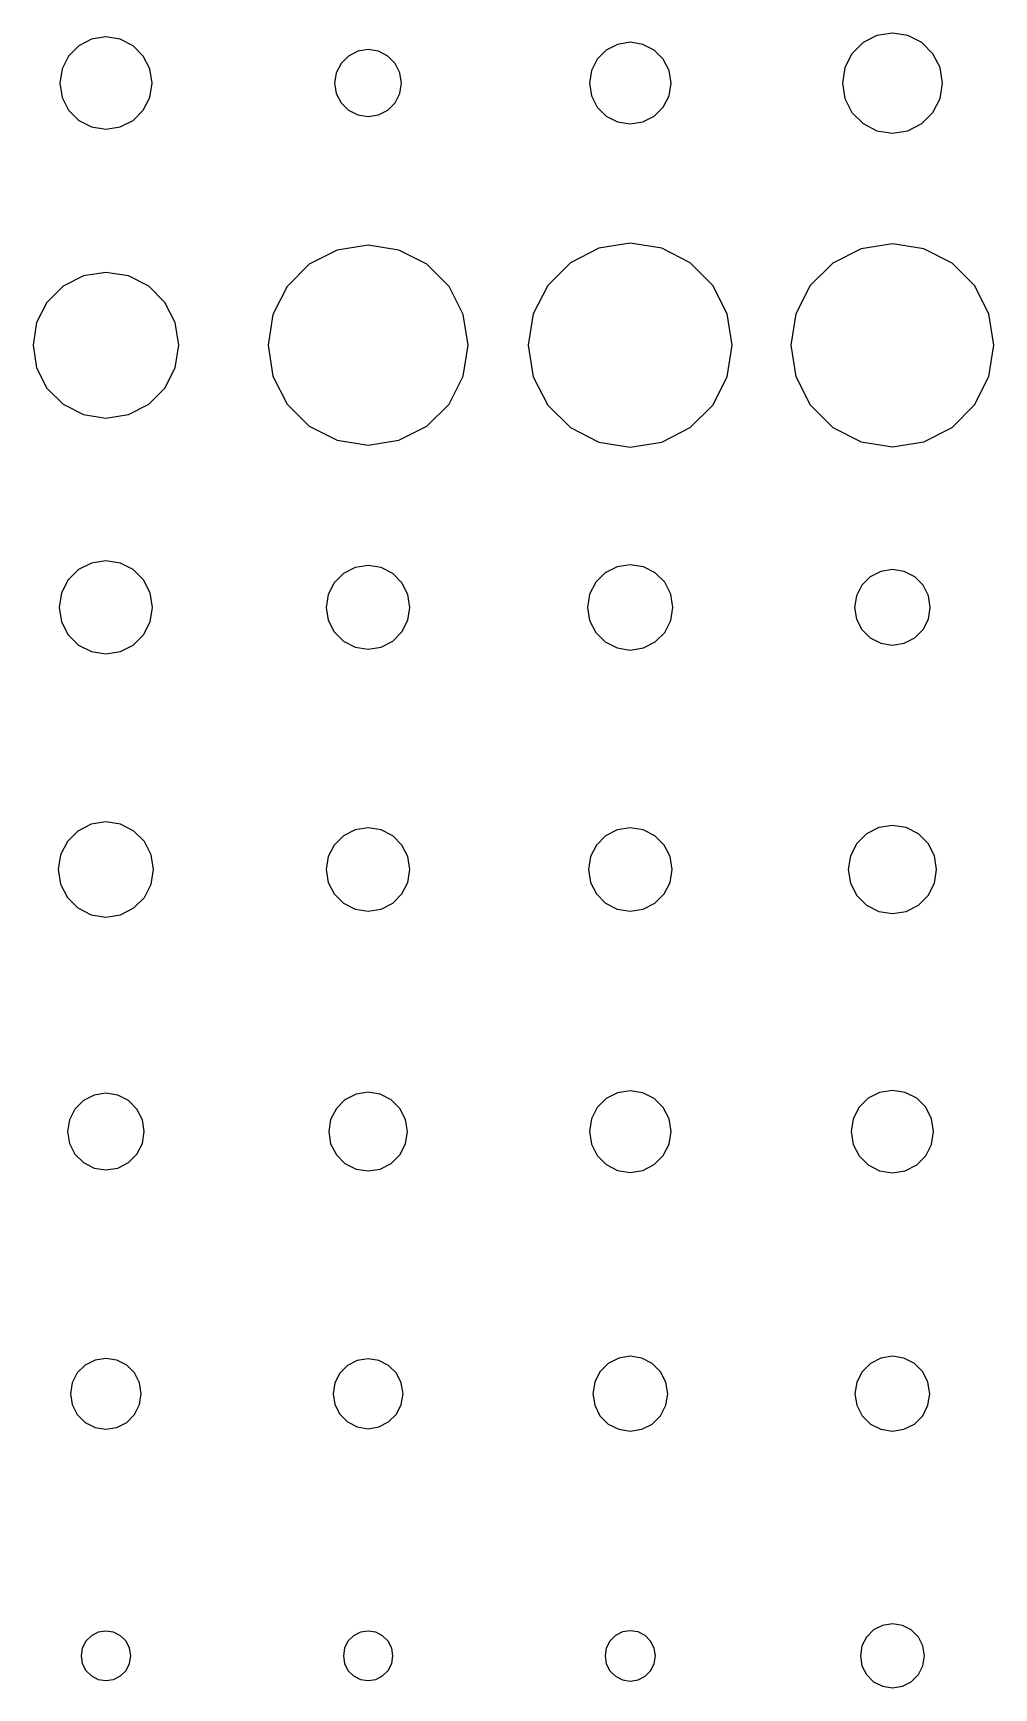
# Model space of a CAD drawing. Header units: metres. Extents: x -318 to 327, y -235 to 244.
# Drawn here: x 98 to 164, y -233.2 to -119.6 of the extents above; entities that cross this region are included whole.
import ezdxf

# ---------------------------------------------------------------- set-up
doc = ezdxf.new("R2010")
doc.units = ezdxf.units.M

msp = doc.modelspace()

# ---------------------------------------------------------------- linework, layer by layer
for p, q in [((101.14, -120.44, -415.69), (100.44, -121.14, -415.69)), ((102.02, -119.99, -415.69), (101.14, -120.44, -415.69)), ((103, -119.83, -415.69), (102.02, -119.99, -415.69)), ((103.98, -119.99, -415.69), (103, -119.83, -415.69)), ((104.86, -120.44, -415.69), (103.98, -119.99, -415.69)), ((105.56, -121.14, -415.69), (104.86, -120.44, -415.69)), ((138.13, -120.34, -415.69), (137.35, -120.73, -415.69)), ((139, -120.2, -415.69), (138.13, -120.34, -415.69)), ((139.87, -120.34, -415.69), (139, -120.2, -415.69)), ((140.65, -120.73, -415.69), (139.87, -120.34, -415.69)), ((154.98, -120.22, -415.69), (154.22, -120.98, -415.69)), ((155.94, -119.73, -415.69), (154.98, -120.22, -415.69)), ((157, -119.57, -415.69), (155.94, -119.73, -415.69)), ((158.06, -119.73, -415.69), (157, -119.57, -415.69)), ((159.02, -120.22, -415.69), (158.06, -119.73, -415.69)), ((159.78, -120.98, -415.69), (159.02, -120.22, -415.69)), ((100.44, -121.14, -415.69), (99.99, -122.02, -415.69)), ((106.01, -122.02, -415.69), (105.56, -121.14, -415.69)), ((119.65, -121.14, -415.69), (119.14, -121.65, -415.69)), ((120.29, -120.81, -415.69), (119.65, -121.14, -415.69)), ((121, -120.7, -415.69), (120.29, -120.81, -415.69)), ((121.71, -120.81, -415.69), (121, -120.7, -415.69)), ((122.35, -121.14, -415.69), (121.71, -120.81, -415.69)), ((122.86, -121.65, -415.69), (122.35, -121.14, -415.69)), ((136.73, -121.35, -415.69), (136.34, -122.13, -415.69)), ((137.35, -120.73, -415.69), (136.73, -121.35, -415.69)), ((141.27, -121.35, -415.69), (140.65, -120.73, -415.69)), ((141.66, -122.13, -415.69), (141.27, -121.35, -415.69)), ((154.22, -120.98, -415.69), (153.73, -121.94, -415.69)), ((160.27, -121.94, -415.69), (159.78, -120.98, -415.69)), ((99.99, -122.02, -415.69), (99.83, -123, -415.69)), ((106.17, -123, -415.69), (106.01, -122.02, -415.69)), ((118.81, -122.29, -415.69), (118.7, -123, -415.69)), ((119.14, -121.65, -415.69), (118.81, -122.29, -415.69)), ((123.19, -122.29, -415.69), (122.86, -121.65, -415.69)), ((123.3, -123, -415.69), (123.19, -122.29, -415.69)), ((136.34, -122.13, -415.69), (136.2, -123, -415.69)), ((141.8, -123, -415.69), (141.66, -122.13, -415.69)), ((153.73, -121.94, -415.69), (153.57, -123, -415.69)), ((160.43, -123, -415.69), (160.27, -121.94, -415.69)), ((99.83, -123, -415.69), (99.99, -123.98, -415.69)), ((106.01, -123.98, -415.69), (106.17, -123, -415.69)), ((118.7, -123, -415.69), (118.81, -123.71, -415.69)), ((118.81, -123.71, -415.69), (119.14, -124.35, -415.69)), ((122.86, -124.35, -415.69), (123.19, -123.71, -415.69)), ((123.19, -123.71, -415.69), (123.3, -123, -415.69)), ((136.2, -123, -415.69), (136.34, -123.87, -415.69)), ((141.66, -123.87, -415.69), (141.8, -123, -415.69)), ((153.57, -123, -415.69), (153.73, -124.06, -415.69)), ((160.27, -124.06, -415.69), (160.43, -123, -415.69)), ((99.99, -123.98, -415.69), (100.44, -124.86, -415.69)), ((100.44, -124.86, -415.69), (101.14, -125.56, -415.69)), ((104.86, -125.56, -415.69), (105.56, -124.86, -415.69)), ((105.56, -124.86, -415.69), (106.01, -123.98, -415.69)), ((119.14, -124.35, -415.69), (119.65, -124.86, -415.69)), ((119.65, -124.86, -415.69), (120.29, -125.19, -415.69)), ((121.71, -125.19, -415.69), (122.35, -124.86, -415.69)), ((122.35, -124.86, -415.69), (122.86, -124.35, -415.69)), ((136.34, -123.87, -415.69), (136.73, -124.65, -415.69)), ((136.73, -124.65, -415.69), (137.35, -125.27, -415.69)), ((140.65, -125.27, -415.69), (141.27, -124.65, -415.69)), ((141.27, -124.65, -415.69), (141.66, -123.87, -415.69)), ((153.73, -124.06, -415.69), (154.22, -125.02, -415.69)), ((159.78, -125.02, -415.69), (160.27, -124.06, -415.69)), ((101.14, -125.56, -415.69), (102.02, -126.01, -415.69)), ((102.02, -126.01, -415.69), (103, -126.17, -415.69)), ((103, -126.17, -415.69), (103.98, -126.01, -415.69)), ((103.98, -126.01, -415.69), (104.86, -125.56, -415.69)), ((120.29, -125.19, -415.69), (121, -125.3, -415.69)), ((121, -125.3, -415.69), (121.71, -125.19, -415.69)), ((137.35, -125.27, -415.69), (138.13, -125.66, -415.69)), ((138.13, -125.66, -415.69), (139, -125.8, -415.69)), ((139, -125.8, -415.69), (139.87, -125.66, -415.69)), ((139.87, -125.66, -415.69), (140.65, -125.27, -415.69)), ((154.22, -125.02, -415.69), (154.98, -125.78, -415.69)), ((154.98, -125.78, -415.69), (155.94, -126.27, -415.69)), ((158.06, -126.27, -415.69), (159.02, -125.78, -415.69)), ((159.02, -125.78, -415.69), (159.78, -125.02, -415.69)), ((155.94, -126.27, -415.69), (157, -126.43, -415.69)), ((157, -126.43, -415.69), (158.06, -126.27, -415.69)), ((139, -134, -415.69), (136.84, -134.34, -415.69)), ((141.16, -134.34, -415.69), (139, -134, -415.69)), ((157, -134.03, -415.69), (154.85, -134.37, -415.69)), ((159.15, -134.37, -415.69), (157, -134.03, -415.69)), ((118.88, -134.47, -415.69), (116.96, -135.44, -415.69)), ((121, -134.13, -415.69), (118.88, -134.47, -415.69)), ((123.12, -134.47, -415.69), (121, -134.13, -415.69)), ((125.04, -135.44, -415.69), (123.12, -134.47, -415.69)), ((136.84, -134.34, -415.69), (134.89, -135.34, -415.69)), ((143.11, -135.34, -415.69), (141.16, -134.34, -415.69)), ((154.85, -134.37, -415.69), (152.91, -135.36, -415.69)), ((161.09, -135.36, -415.69), (159.15, -134.37, -415.69)), ((101.45, -136.24, -415.69), (100.06, -136.95, -415.69)), ((103, -136, -415.69), (101.45, -136.24, -415.69)), ((104.55, -136.24, -415.69), (103, -136, -415.69)), ((105.94, -136.95, -415.69), (104.55, -136.24, -415.69)), ((116.96, -135.44, -415.69), (115.44, -136.96, -415.69)), ((126.56, -136.96, -415.69), (125.04, -135.44, -415.69)), ((134.89, -135.34, -415.69), (133.34, -136.89, -415.69)), ((144.66, -136.89, -415.69), (143.11, -135.34, -415.69)), ((152.91, -135.36, -415.69), (151.36, -136.91, -415.69)), ((162.64, -136.91, -415.69), (161.09, -135.36, -415.69)), ((100.06, -136.95, -415.69), (98.95, -138.06, -415.69)), ((107.05, -138.06, -415.69), (105.94, -136.95, -415.69)), ((115.44, -136.96, -415.69), (114.47, -138.88, -415.69)), ((127.53, -138.88, -415.69), (126.56, -136.96, -415.69)), ((133.34, -136.89, -415.69), (132.34, -138.84, -415.69)), ((145.66, -138.84, -415.69), (144.66, -136.89, -415.69)), ((151.36, -136.91, -415.69), (150.37, -138.85, -415.69)), ((163.63, -138.85, -415.69), (162.64, -136.91, -415.69)), ((98.95, -138.06, -415.69), (98.24, -139.45, -415.69)), ((107.76, -139.45, -415.69), (107.05, -138.06, -415.69)), ((98.24, -139.45, -415.69), (98, -141, -415.69)), ((108, -141, -415.69), (107.76, -139.45, -415.69)), ((114.47, -138.88, -415.69), (114.13, -141, -415.69)), ((127.87, -141, -415.69), (127.53, -138.88, -415.69)), ((132.34, -138.84, -415.69), (132, -141, -415.69)), ((146, -141, -415.69), (145.66, -138.84, -415.69)), ((150.37, -138.85, -415.69), (150.03, -141, -415.69)), ((163.97, -141, -415.69), (163.63, -138.85, -415.69)), ((98, -141, -415.69), (98.24, -142.55, -415.69)), ((107.76, -142.55, -415.69), (108, -141, -415.69)), ((114.13, -141, -415.69), (114.47, -143.12, -415.69)), ((127.53, -143.12, -415.69), (127.87, -141, -415.69)), ((132, -141, -415.69), (132.34, -143.16, -415.69)), ((145.66, -143.16, -415.69), (146, -141, -415.69)), ((150.03, -141, -415.69), (150.37, -143.15, -415.69)), ((163.63, -143.15, -415.69), (163.97, -141, -415.69)), ((98.24, -142.55, -415.69), (98.95, -143.94, -415.69)), ((107.05, -143.94, -415.69), (107.76, -142.55, -415.69)), ((114.47, -143.12, -415.69), (115.44, -145.04, -415.69)), ((126.56, -145.04, -415.69), (127.53, -143.12, -415.69)), ((132.34, -143.16, -415.69), (133.34, -145.11, -415.69)), ((144.66, -145.11, -415.69), (145.66, -143.16, -415.69)), ((150.37, -143.15, -415.69), (151.36, -145.09, -415.69)), ((162.64, -145.09, -415.69), (163.63, -143.15, -415.69)), ((98.95, -143.94, -415.69), (100.06, -145.05, -415.69)), ((105.94, -145.05, -415.69), (107.05, -143.94, -415.69)), ((100.06, -145.05, -415.69), (101.45, -145.76, -415.69)), ((104.55, -145.76, -415.69), (105.94, -145.05, -415.69)), ((115.44, -145.04, -415.69), (116.96, -146.56, -415.69)), ((125.04, -146.56, -415.69), (126.56, -145.04, -415.69)), ((133.34, -145.11, -415.69), (134.89, -146.66, -415.69)), ((143.11, -146.66, -415.69), (144.66, -145.11, -415.69)), ((151.36, -145.09, -415.69), (152.91, -146.64, -415.69)), ((161.09, -146.64, -415.69), (162.64, -145.09, -415.69)), ((101.45, -145.76, -415.69), (103, -146, -415.69)), ((103, -146, -415.69), (104.55, -145.76, -415.69)), ((116.96, -146.56, -415.69), (118.88, -147.53, -415.69)), ((123.12, -147.53, -415.69), (125.04, -146.56, -415.69)), ((118.88, -147.53, -415.69), (121, -147.87, -415.69)), ((121, -147.87, -415.69), (123.12, -147.53, -415.69)), ((134.89, -146.66, -415.69), (136.84, -147.66, -415.69)), ((136.84, -147.66, -415.69), (139, -148, -415.69)), ((139, -148, -415.69), (141.16, -147.66, -415.69)), ((141.16, -147.66, -415.69), (143.11, -146.66, -415.69)), ((152.91, -146.64, -415.69), (154.85, -147.63, -415.69)), ((154.85, -147.63, -415.69), (157, -147.97, -415.69)), ((157, -147.97, -415.69), (159.15, -147.63, -415.69)), ((159.15, -147.63, -415.69), (161.09, -146.64, -415.69)), ((101.12, -156.41, -415.69), (100.41, -157.12, -415.69)), ((102.01, -155.96, -415.69), (101.12, -156.41, -415.69)), ((103, -155.8, -415.69), (102.01, -155.96, -415.69)), ((103.99, -155.96, -415.69), (103, -155.8, -415.69)), ((104.88, -156.41, -415.69), (103.99, -155.96, -415.69)), ((105.59, -157.12, -415.69), (104.88, -156.41, -415.69)), ((119.31, -156.68, -415.69), (118.68, -157.32, -415.69)), ((120.11, -156.27, -415.69), (119.31, -156.68, -415.69)), ((121, -156.13, -415.69), (120.11, -156.27, -415.69)), ((121.89, -156.27, -415.69), (121, -156.13, -415.69)), ((122.69, -156.68, -415.69), (121.89, -156.27, -415.69)), ((123.32, -157.32, -415.69), (122.69, -156.68, -415.69)), ((137.28, -156.63, -415.69), (136.63, -157.28, -415.69)), ((138.09, -156.21, -415.69), (137.28, -156.63, -415.69)), ((139, -156.07, -415.69), (138.09, -156.21, -415.69)), ((139.91, -156.21, -415.69), (139, -156.07, -415.69)), ((140.72, -156.63, -415.69), (139.91, -156.21, -415.69)), ((141.37, -157.28, -415.69), (140.72, -156.63, -415.69)), ((156.2, -156.53, -415.69), (155.47, -156.9, -415.69)), ((157, -156.4, -415.69), (156.2, -156.53, -415.69)), ((157.8, -156.53, -415.69), (157, -156.4, -415.69)), ((158.53, -156.9, -415.69), (157.8, -156.53, -415.69)), ((100.41, -157.12, -415.69), (99.96, -158.01, -415.69)), ((106.04, -158.01, -415.69), (105.59, -157.12, -415.69)), ((118.68, -157.32, -415.69), (118.27, -158.11, -415.69)), ((123.73, -158.11, -415.69), (123.32, -157.32, -415.69)), ((136.63, -157.28, -415.69), (136.21, -158.09, -415.69)), ((141.79, -158.09, -415.69), (141.37, -157.28, -415.69)), ((154.9, -157.47, -415.69), (154.53, -158.2, -415.69)), ((155.47, -156.9, -415.69), (154.9, -157.47, -415.69)), ((159.1, -157.47, -415.69), (158.53, -156.9, -415.69)), ((159.47, -158.2, -415.69), (159.1, -157.47, -415.69)), ((99.96, -158.01, -415.69), (99.8, -159, -415.69)), ((99.8, -159, -415.69), (99.96, -159.99, -415.69)), ((106.2, -159, -415.69), (106.04, -158.01, -415.69)), ((106.04, -159.99, -415.69), (106.2, -159, -415.69)), ((118.27, -158.11, -415.69), (118.13, -159, -415.69)), ((118.13, -159, -415.69), (118.27, -159.89, -415.69)), ((123.87, -159, -415.69), (123.73, -158.11, -415.69)), ((123.73, -159.89, -415.69), (123.87, -159, -415.69)), ((136.21, -158.09, -415.69), (136.07, -159, -415.69)), ((136.07, -159, -415.69), (136.21, -159.91, -415.69)), ((141.93, -159, -415.69), (141.79, -158.09, -415.69)), ((141.79, -159.91, -415.69), (141.93, -159, -415.69)), ((154.53, -158.2, -415.69), (154.4, -159, -415.69)), ((154.4, -159, -415.69), (154.53, -159.8, -415.69)), ((159.6, -159, -415.69), (159.47, -158.2, -415.69)), ((159.47, -159.8, -415.69), (159.6, -159, -415.69)), ((99.96, -159.99, -415.69), (100.41, -160.88, -415.69)), ((105.59, -160.88, -415.69), (106.04, -159.99, -415.69)), ((118.27, -159.89, -415.69), (118.68, -160.68, -415.69)), ((123.32, -160.68, -415.69), (123.73, -159.89, -415.69)), ((136.21, -159.91, -415.69), (136.63, -160.72, -415.69)), ((141.37, -160.72, -415.69), (141.79, -159.91, -415.69)), ((154.53, -159.8, -415.69), (154.9, -160.53, -415.69)), ((159.1, -160.53, -415.69), (159.47, -159.8, -415.69)), ((100.41, -160.88, -415.69), (101.12, -161.59, -415.69)), ((104.88, -161.59, -415.69), (105.59, -160.88, -415.69)), ((118.68, -160.68, -415.69), (119.31, -161.32, -415.69)), ((119.31, -161.32, -415.69), (120.11, -161.73, -415.69)), ((121.89, -161.73, -415.69), (122.69, -161.32, -415.69)), ((122.69, -161.32, -415.69), (123.32, -160.68, -415.69)), ((136.63, -160.72, -415.69), (137.28, -161.37, -415.69)), ((140.72, -161.37, -415.69), (141.37, -160.72, -415.69)), ((154.9, -160.53, -415.69), (155.47, -161.1, -415.69)), ((155.47, -161.1, -415.69), (156.2, -161.47, -415.69)), ((157.8, -161.47, -415.69), (158.53, -161.1, -415.69)), ((158.53, -161.1, -415.69), (159.1, -160.53, -415.69)), ((101.12, -161.59, -415.69), (102.01, -162.04, -415.69)), ((102.01, -162.04, -415.69), (103, -162.2, -415.69)), ((103, -162.2, -415.69), (103.99, -162.04, -415.69)), ((103.99, -162.04, -415.69), (104.88, -161.59, -415.69)), ((120.11, -161.73, -415.69), (121, -161.87, -415.69)), ((121, -161.87, -415.69), (121.89, -161.73, -415.69)), ((137.28, -161.37, -415.69), (138.09, -161.79, -415.69)), ((138.09, -161.79, -415.69), (139, -161.93, -415.69)), ((139, -161.93, -415.69), (139.91, -161.79, -415.69)), ((139.91, -161.79, -415.69), (140.72, -161.37, -415.69)), ((156.2, -161.47, -415.69), (157, -161.6, -415.69)), ((157, -161.6, -415.69), (157.8, -161.47, -415.69)), ((103, -173.73, -415.69), (101.99, -173.89, -415.69)), ((104.01, -173.89, -415.69), (103, -173.73, -415.69)), ((101.08, -174.36, -415.69), (100.36, -175.08, -415.69)), ((101.99, -173.89, -415.69), (101.08, -174.36, -415.69)), ((104.92, -174.36, -415.69), (104.01, -173.89, -415.69)), ((105.64, -175.08, -415.69), (104.92, -174.36, -415.69)), ((119.31, -174.68, -415.69), (118.68, -175.32, -415.69)), ((120.11, -174.27, -415.69), (119.31, -174.68, -415.69)), ((121, -174.13, -415.69), (120.11, -174.27, -415.69)), ((121.89, -174.27, -415.69), (121, -174.13, -415.69)), ((122.69, -174.68, -415.69), (121.89, -174.27, -415.69)), ((123.32, -175.32, -415.69), (122.69, -174.68, -415.69)), ((137.31, -174.68, -415.69), (136.68, -175.32, -415.69)), ((138.11, -174.27, -415.69), (137.31, -174.68, -415.69)), ((139, -174.13, -415.69), (138.11, -174.27, -415.69)), ((139.89, -174.27, -415.69), (139, -174.13, -415.69)), ((140.69, -174.68, -415.69), (139.89, -174.27, -415.69)), ((141.32, -175.32, -415.69), (140.69, -174.68, -415.69)), ((155.22, -174.55, -415.69), (154.55, -175.22, -415.69)), ((156.06, -174.12, -415.69), (155.22, -174.55, -415.69)), ((157, -173.97, -415.69), (156.06, -174.12, -415.69)), ((157.94, -174.12, -415.69), (157, -173.97, -415.69)), ((158.78, -174.55, -415.69), (157.94, -174.12, -415.69)), ((159.45, -175.22, -415.69), (158.78, -174.55, -415.69)), ((99.89, -175.99, -415.69), (99.73, -177, -415.69)), ((100.36, -175.08, -415.69), (99.89, -175.99, -415.69)), ((106.11, -175.99, -415.69), (105.64, -175.08, -415.69)), ((106.27, -177, -415.69), (106.11, -175.99, -415.69)), ((118.27, -176.11, -415.69), (118.13, -177, -415.69)), ((118.68, -175.32, -415.69), (118.27, -176.11, -415.69)), ((123.73, -176.11, -415.69), (123.32, -175.32, -415.69)), ((123.87, -177, -415.69), (123.73, -176.11, -415.69)), ((136.27, -176.11, -415.69), (136.13, -177, -415.69)), ((136.68, -175.32, -415.69), (136.27, -176.11, -415.69)), ((141.73, -176.11, -415.69), (141.32, -175.32, -415.69)), ((141.87, -177, -415.69), (141.73, -176.11, -415.69)), ((154.12, -176.06, -415.69), (153.97, -177, -415.69)), ((154.55, -175.22, -415.69), (154.12, -176.06, -415.69)), ((159.88, -176.06, -415.69), (159.45, -175.22, -415.69)), ((160.03, -177, -415.69), (159.88, -176.06, -415.69)), ((99.73, -177, -415.69), (99.89, -178.01, -415.69)), ((106.11, -178.01, -415.69), (106.27, -177, -415.69)), ((118.13, -177, -415.69), (118.27, -177.89, -415.69)), ((123.73, -177.89, -415.69), (123.87, -177, -415.69)), ((136.13, -177, -415.69), (136.27, -177.89, -415.69)), ((141.73, -177.89, -415.69), (141.87, -177, -415.69)), ((153.97, -177, -415.69), (154.12, -177.94, -415.69)), ((159.88, -177.94, -415.69), (160.03, -177, -415.69)), ((99.89, -178.01, -415.69), (100.36, -178.92, -415.69)), ((105.64, -178.92, -415.69), (106.11, -178.01, -415.69)), ((118.27, -177.89, -415.69), (118.68, -178.68, -415.69)), ((123.32, -178.68, -415.69), (123.73, -177.89, -415.69)), ((136.27, -177.89, -415.69), (136.68, -178.68, -415.69)), ((141.32, -178.68, -415.69), (141.73, -177.89, -415.69)), ((154.12, -177.94, -415.69), (154.55, -178.78, -415.69)), ((159.45, -178.78, -415.69), (159.88, -177.94, -415.69)), ((100.36, -178.92, -415.69), (101.08, -179.64, -415.69)), ((104.92, -179.64, -415.69), (105.64, -178.92, -415.69)), ((118.68, -178.68, -415.69), (119.31, -179.32, -415.69)), ((119.31, -179.32, -415.69), (120.11, -179.73, -415.69)), ((121.89, -179.73, -415.69), (122.69, -179.32, -415.69)), ((122.69, -179.32, -415.69), (123.32, -178.68, -415.69)), ((136.68, -178.68, -415.69), (137.31, -179.32, -415.69)), ((137.31, -179.32, -415.69), (138.11, -179.73, -415.69)), ((139.89, -179.73, -415.69), (140.69, -179.32, -415.69)), ((140.69, -179.32, -415.69), (141.32, -178.68, -415.69)), ((154.55, -178.78, -415.69), (155.22, -179.45, -415.69)), ((155.22, -179.45, -415.69), (156.06, -179.88, -415.69)), ((157.94, -179.88, -415.69), (158.78, -179.45, -415.69)), ((158.78, -179.45, -415.69), (159.45, -178.78, -415.69)), ((101.08, -179.64, -415.69), (101.99, -180.11, -415.69)), ((101.99, -180.11, -415.69), (103, -180.27, -415.69)), ((103, -180.27, -415.69), (104.01, -180.11, -415.69)), ((104.01, -180.11, -415.69), (104.92, -179.64, -415.69)), ((120.11, -179.73, -415.69), (121, -179.87, -415.69)), ((121, -179.87, -415.69), (121.89, -179.73, -415.69)), ((138.11, -179.73, -415.69), (139, -179.87, -415.69)), ((139, -179.87, -415.69), (139.89, -179.73, -415.69)), ((156.06, -179.88, -415.69), (157, -180.03, -415.69)), ((157, -180.03, -415.69), (157.94, -179.88, -415.69)), ((101.45, -192.87, -415.69), (100.87, -193.45, -415.69)), ((102.19, -192.5, -415.69), (101.45, -192.87, -415.69)), ((103, -192.37, -415.69), (102.19, -192.5, -415.69)), ((103.81, -192.5, -415.69), (103, -192.37, -415.69)), ((104.55, -192.87, -415.69), (103.81, -192.5, -415.69)), ((105.13, -193.45, -415.69), (104.55, -192.87, -415.69)), ((119.41, -192.82, -415.69), (118.82, -193.41, -415.69)), ((120.17, -192.43, -415.69), (119.41, -192.82, -415.69)), ((121, -192.3, -415.69), (120.17, -192.43, -415.69)), ((121.83, -192.43, -415.69), (121, -192.3, -415.69)), ((122.59, -192.82, -415.69), (121.83, -192.43, -415.69)), ((123.18, -193.41, -415.69), (122.59, -192.82, -415.69)), ((137.35, -192.73, -415.69), (136.73, -193.35, -415.69)), ((138.13, -192.34, -415.69), (137.35, -192.73, -415.69)), ((139, -192.2, -415.69), (138.13, -192.34, -415.69)), ((139.87, -192.34, -415.69), (139, -192.2, -415.69)), ((140.65, -192.73, -415.69), (139.87, -192.34, -415.69)), ((141.27, -193.35, -415.69), (140.65, -192.73, -415.69)), ((155.33, -192.71, -415.69), (154.71, -193.33, -415.69)), ((156.12, -192.31, -415.69), (155.33, -192.71, -415.69)), ((157, -192.17, -415.69), (156.12, -192.31, -415.69)), ((157.88, -192.31, -415.69), (157, -192.17, -415.69)), ((158.67, -192.71, -415.69), (157.88, -192.31, -415.69)), ((159.29, -193.33, -415.69), (158.67, -192.71, -415.69)), ((100.5, -194.19, -415.69), (100.37, -195, -415.69)), ((100.87, -193.45, -415.69), (100.5, -194.19, -415.69)), ((105.5, -194.19, -415.69), (105.13, -193.45, -415.69)), ((105.63, -195, -415.69), (105.5, -194.19, -415.69)), ((118.43, -194.17, -415.69), (118.3, -195, -415.69)), ((118.82, -193.41, -415.69), (118.43, -194.17, -415.69)), ((123.57, -194.17, -415.69), (123.18, -193.41, -415.69)), ((123.7, -195, -415.69), (123.57, -194.17, -415.69)), ((136.34, -194.13, -415.69), (136.2, -195, -415.69)), ((136.73, -193.35, -415.69), (136.34, -194.13, -415.69)), ((141.66, -194.13, -415.69), (141.27, -193.35, -415.69)), ((141.8, -195, -415.69), (141.66, -194.13, -415.69)), ((154.31, -194.12, -415.69), (154.17, -195, -415.69)), ((154.71, -193.33, -415.69), (154.31, -194.12, -415.69)), ((159.69, -194.12, -415.69), (159.29, -193.33, -415.69)), ((159.83, -195, -415.69), (159.69, -194.12, -415.69)), ((100.37, -195, -415.69), (100.5, -195.81, -415.69)), ((105.5, -195.81, -415.69), (105.63, -195, -415.69)), ((118.3, -195, -415.69), (118.43, -195.83, -415.69)), ((123.57, -195.83, -415.69), (123.7, -195, -415.69)), ((136.2, -195, -415.69), (136.34, -195.87, -415.69)), ((141.66, -195.87, -415.69), (141.8, -195, -415.69)), ((154.17, -195, -415.69), (154.31, -195.88, -415.69)), ((159.69, -195.88, -415.69), (159.83, -195, -415.69)), ((100.5, -195.81, -415.69), (100.87, -196.55, -415.69)), ((100.87, -196.55, -415.69), (101.45, -197.13, -415.69)), ((104.55, -197.13, -415.69), (105.13, -196.55, -415.69)), ((105.13, -196.55, -415.69), (105.5, -195.81, -415.69)), ((118.43, -195.83, -415.69), (118.82, -196.59, -415.69)), ((123.18, -196.59, -415.69), (123.57, -195.83, -415.69)), ((136.34, -195.87, -415.69), (136.73, -196.65, -415.69)), ((141.27, -196.65, -415.69), (141.66, -195.87, -415.69)), ((154.31, -195.88, -415.69), (154.71, -196.67, -415.69)), ((159.29, -196.67, -415.69), (159.69, -195.88, -415.69)), ((101.45, -197.13, -415.69), (102.19, -197.5, -415.69)), ((102.19, -197.5, -415.69), (103, -197.63, -415.69)), ((103, -197.63, -415.69), (103.81, -197.5, -415.69)), ((103.81, -197.5, -415.69), (104.55, -197.13, -415.69)), ((118.82, -196.59, -415.69), (119.41, -197.18, -415.69)), ((119.41, -197.18, -415.69), (120.17, -197.57, -415.69)), ((120.17, -197.57, -415.69), (121, -197.7, -415.69)), ((121, -197.7, -415.69), (121.83, -197.57, -415.69)), ((121.83, -197.57, -415.69), (122.59, -197.18, -415.69)), ((122.59, -197.18, -415.69), (123.18, -196.59, -415.69)), ((136.73, -196.65, -415.69), (137.35, -197.27, -415.69)), ((137.35, -197.27, -415.69), (138.13, -197.66, -415.69)), ((138.13, -197.66, -415.69), (139, -197.8, -415.69)), ((139, -197.8, -415.69), (139.87, -197.66, -415.69)), ((139.87, -197.66, -415.69), (140.65, -197.27, -415.69)), ((140.65, -197.27, -415.69), (141.27, -196.65, -415.69)), ((154.71, -196.67, -415.69), (155.33, -197.29, -415.69)), ((155.33, -197.29, -415.69), (156.12, -197.69, -415.69)), ((156.12, -197.69, -415.69), (157, -197.83, -415.69)), ((157, -197.83, -415.69), (157.88, -197.69, -415.69)), ((157.88, -197.69, -415.69), (158.67, -197.29, -415.69)), ((158.67, -197.29, -415.69), (159.29, -196.67, -415.69)), ((101.57, -211.03, -415.69), (101.03, -211.57, -415.69)), ((102.25, -210.69, -415.69), (101.57, -211.03, -415.69)), ((103, -210.57, -415.69), (102.25, -210.69, -415.69)), ((103.75, -210.69, -415.69), (103, -210.57, -415.69)), ((104.43, -211.03, -415.69), (103.75, -210.69, -415.69)), ((104.97, -211.57, -415.69), (104.43, -211.03, -415.69)), ((119.59, -211.06, -415.69), (119.06, -211.59, -415.69)), ((120.26, -210.72, -415.69), (119.59, -211.06, -415.69)), ((121, -210.6, -415.69), (120.26, -210.72, -415.69)), ((121.74, -210.72, -415.69), (121, -210.6, -415.69)), ((122.41, -211.06, -415.69), (121.74, -210.72, -415.69)), ((122.94, -211.59, -415.69), (122.41, -211.06, -415.69)), ((137.49, -210.92, -415.69), (136.92, -211.49, -415.69)), ((138.21, -210.56, -415.69), (137.49, -210.92, -415.69)), ((139, -210.43, -415.69), (138.21, -210.56, -415.69)), ((139.79, -210.56, -415.69), (139, -210.43, -415.69)), ((140.51, -210.92, -415.69), (139.79, -210.56, -415.69)), ((141.08, -211.49, -415.69), (140.51, -210.92, -415.69)), ((155.49, -210.92, -415.69), (154.92, -211.49, -415.69)), ((156.21, -210.56, -415.69), (155.49, -210.92, -415.69)), ((157, -210.43, -415.69), (156.21, -210.56, -415.69)), ((157.79, -210.56, -415.69), (157, -210.43, -415.69)), ((158.51, -210.92, -415.69), (157.79, -210.56, -415.69)), ((159.08, -211.49, -415.69), (158.51, -210.92, -415.69)), ((100.69, -212.25, -415.69), (100.57, -213, -415.69)), ((101.03, -211.57, -415.69), (100.69, -212.25, -415.69)), ((105.31, -212.25, -415.69), (104.97, -211.57, -415.69)), ((105.43, -213, -415.69), (105.31, -212.25, -415.69)), ((118.72, -212.26, -415.69), (118.6, -213, -415.69)), ((119.06, -211.59, -415.69), (118.72, -212.26, -415.69)), ((123.28, -212.26, -415.69), (122.94, -211.59, -415.69)), ((123.4, -213, -415.69), (123.28, -212.26, -415.69)), ((136.56, -212.21, -415.69), (136.43, -213, -415.69)), ((136.92, -211.49, -415.69), (136.56, -212.21, -415.69)), ((141.44, -212.21, -415.69), (141.08, -211.49, -415.69)), ((141.57, -213, -415.69), (141.44, -212.21, -415.69)), ((154.56, -212.21, -415.69), (154.43, -213, -415.69)), ((154.92, -211.49, -415.69), (154.56, -212.21, -415.69)), ((159.44, -212.21, -415.69), (159.08, -211.49, -415.69)), ((159.57, -213, -415.69), (159.44, -212.21, -415.69)), ((100.57, -213, -415.69), (100.69, -213.75, -415.69)), ((105.31, -213.75, -415.69), (105.43, -213, -415.69)), ((118.6, -213, -415.69), (118.72, -213.74, -415.69)), ((123.28, -213.74, -415.69), (123.4, -213, -415.69)), ((136.43, -213, -415.69), (136.56, -213.79, -415.69)), ((141.44, -213.79, -415.69), (141.57, -213, -415.69)), ((154.43, -213, -415.69), (154.56, -213.79, -415.69)), ((159.44, -213.79, -415.69), (159.57, -213, -415.69)), ((100.69, -213.75, -415.69), (101.03, -214.43, -415.69)), ((101.03, -214.43, -415.69), (101.57, -214.97, -415.69)), ((104.43, -214.97, -415.69), (104.97, -214.43, -415.69)), ((104.97, -214.43, -415.69), (105.31, -213.75, -415.69)), ((118.72, -213.74, -415.69), (119.06, -214.41, -415.69)), ((119.06, -214.41, -415.69), (119.59, -214.94, -415.69)), ((122.41, -214.94, -415.69), (122.94, -214.41, -415.69)), ((122.94, -214.41, -415.69), (123.28, -213.74, -415.69)), ((136.56, -213.79, -415.69), (136.92, -214.51, -415.69)), ((136.92, -214.51, -415.69), (137.49, -215.08, -415.69)), ((140.51, -215.08, -415.69), (141.08, -214.51, -415.69)), ((141.08, -214.51, -415.69), (141.44, -213.79, -415.69)), ((154.56, -213.79, -415.69), (154.92, -214.51, -415.69)), ((154.92, -214.51, -415.69), (155.49, -215.08, -415.69)), ((158.51, -215.08, -415.69), (159.08, -214.51, -415.69)), ((159.08, -214.51, -415.69), (159.44, -213.79, -415.69)), ((101.57, -214.97, -415.69), (102.25, -215.31, -415.69)), ((102.25, -215.31, -415.69), (103, -215.43, -415.69)), ((103, -215.43, -415.69), (103.75, -215.31, -415.69)), ((103.75, -215.31, -415.69), (104.43, -214.97, -415.69)), ((119.59, -214.94, -415.69), (120.26, -215.28, -415.69)), ((120.26, -215.28, -415.69), (121, -215.4, -415.69)), ((121, -215.4, -415.69), (121.74, -215.28, -415.69)), ((121.74, -215.28, -415.69), (122.41, -214.94, -415.69)), ((137.49, -215.08, -415.69), (138.21, -215.44, -415.69)), ((138.21, -215.44, -415.69), (139, -215.57, -415.69)), ((139, -215.57, -415.69), (139.79, -215.44, -415.69)), ((139.79, -215.44, -415.69), (140.51, -215.08, -415.69)), ((155.49, -215.08, -415.69), (156.21, -215.44, -415.69)), ((156.21, -215.44, -415.69), (157, -215.57, -415.69)), ((157, -215.57, -415.69), (157.79, -215.44, -415.69)), ((157.79, -215.44, -415.69), (158.51, -215.08, -415.69)), ((102.47, -229.38, -415.69), (102, -229.62, -415.69)), ((103, -229.3, -415.69), (102.47, -229.38, -415.69)), ((103.53, -229.38, -415.69), (103, -229.3, -415.69)), ((104, -229.62, -415.69), (103.53, -229.38, -415.69)), ((120.47, -229.38, -415.69), (120, -229.62, -415.69)), ((121, -229.3, -415.69), (120.47, -229.38, -415.69)), ((121.53, -229.38, -415.69), (121, -229.3, -415.69)), ((122, -229.62, -415.69), (121.53, -229.38, -415.69)), ((138.46, -229.35, -415.69), (137.98, -229.6, -415.69)), ((139, -229.27, -415.69), (138.46, -229.35, -415.69)), ((139.54, -229.35, -415.69), (139, -229.27, -415.69)), ((140.02, -229.6, -415.69), (139.54, -229.35, -415.69)), ((155.71, -229.22, -415.69), (155.22, -229.71, -415.69)), ((156.32, -228.91, -415.69), (155.71, -229.22, -415.69)), ((157, -228.8, -415.69), (156.32, -228.91, -415.69)), ((157.68, -228.91, -415.69), (157, -228.8, -415.69)), ((158.29, -229.22, -415.69), (157.68, -228.91, -415.69)), ((158.78, -229.71, -415.69), (158.29, -229.22, -415.69)), ((101.38, -230.47, -415.69), (101.3, -231, -415.69)), ((101.62, -230, -415.69), (101.38, -230.47, -415.69)), ((102, -229.62, -415.69), (101.62, -230, -415.69)), ((104.38, -230, -415.69), (104, -229.62, -415.69)), ((104.62, -230.47, -415.69), (104.38, -230, -415.69)), ((104.7, -231, -415.69), (104.62, -230.47, -415.69)), ((119.38, -230.47, -415.69), (119.3, -231, -415.69)), ((119.62, -230, -415.69), (119.38, -230.47, -415.69)), ((120, -229.62, -415.69), (119.62, -230, -415.69)), ((122.38, -230, -415.69), (122, -229.62, -415.69)), ((122.62, -230.47, -415.69), (122.38, -230, -415.69)), ((122.7, -231, -415.69), (122.62, -230.47, -415.69)), ((137.35, -230.46, -415.69), (137.27, -231, -415.69)), ((137.6, -229.98, -415.69), (137.35, -230.46, -415.69)), ((137.98, -229.6, -415.69), (137.6, -229.98, -415.69)), ((140.4, -229.98, -415.69), (140.02, -229.6, -415.69)), ((140.65, -230.46, -415.69), (140.4, -229.98, -415.69)), ((140.73, -231, -415.69), (140.65, -230.46, -415.69)), ((154.91, -230.32, -415.69), (154.8, -231, -415.69)), ((155.22, -229.71, -415.69), (154.91, -230.32, -415.69)), ((159.09, -230.32, -415.69), (158.78, -229.71, -415.69)), ((159.2, -231, -415.69), (159.09, -230.32, -415.69)), ((101.3, -231, -415.69), (101.38, -231.53, -415.69)), ((101.38, -231.53, -415.69), (101.62, -232, -415.69)), ((104.38, -232, -415.69), (104.62, -231.53, -415.69)), ((104.62, -231.53, -415.69), (104.7, -231, -415.69)), ((119.3, -231, -415.69), (119.38, -231.53, -415.69)), ((119.38, -231.53, -415.69), (119.62, -232, -415.69)), ((122.38, -232, -415.69), (122.62, -231.53, -415.69)), ((122.62, -231.53, -415.69), (122.7, -231, -415.69)), ((137.27, -231, -415.69), (137.35, -231.54, -415.69)), ((137.35, -231.54, -415.69), (137.6, -232.02, -415.69)), ((140.4, -232.02, -415.69), (140.65, -231.54, -415.69)), ((140.65, -231.54, -415.69), (140.73, -231, -415.69)), ((154.8, -231, -415.69), (154.91, -231.68, -415.69)), ((154.91, -231.68, -415.69), (155.22, -232.29, -415.69)), ((158.78, -232.29, -415.69), (159.09, -231.68, -415.69)), ((159.09, -231.68, -415.69), (159.2, -231, -415.69)), ((101.62, -232, -415.69), (102, -232.38, -415.69)), ((102, -232.38, -415.69), (102.47, -232.62, -415.69)), ((102.47, -232.62, -415.69), (103, -232.7, -415.69)), ((103, -232.7, -415.69), (103.53, -232.62, -415.69)), ((103.53, -232.62, -415.69), (104, -232.38, -415.69)), ((104, -232.38, -415.69), (104.38, -232, -415.69)), ((119.62, -232, -415.69), (120, -232.38, -415.69)), ((120, -232.38, -415.69), (120.47, -232.62, -415.69)), ((120.47, -232.62, -415.69), (121, -232.7, -415.69)), ((121, -232.7, -415.69), (121.53, -232.62, -415.69)), ((121.53, -232.62, -415.69), (122, -232.38, -415.69)), ((122, -232.38, -415.69), (122.38, -232, -415.69)), ((137.6, -232.02, -415.69), (137.98, -232.4, -415.69)), ((137.98, -232.4, -415.69), (138.46, -232.65, -415.69)), ((138.46, -232.65, -415.69), (139, -232.73, -415.69)), ((139, -232.73, -415.69), (139.54, -232.65, -415.69)), ((139.54, -232.65, -415.69), (140.02, -232.4, -415.69)), ((140.02, -232.4, -415.69), (140.4, -232.02, -415.69)), ((155.22, -232.29, -415.69), (155.71, -232.78, -415.69)), ((155.71, -232.78, -415.69), (156.32, -233.09, -415.69)), ((157.68, -233.09, -415.69), (158.29, -232.78, -415.69)), ((158.29, -232.78, -415.69), (158.78, -232.29, -415.69)), ((156.32, -233.09, -415.69), (157, -233.2, -415.69)), ((157, -233.2, -415.69), (157.68, -233.09, -415.69))]:
    msp.add_line(p, q)

doc.saveas('drawing.dxf')
